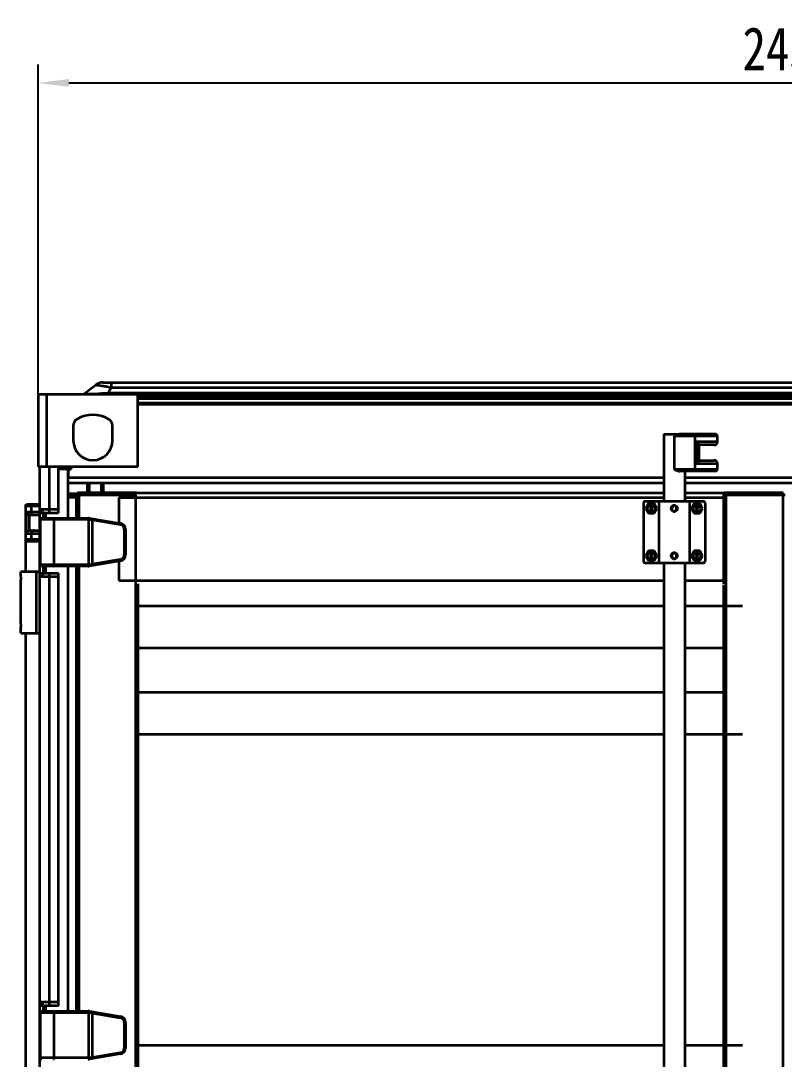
# Model space of a CAD drawing. Header units: millimetres. Extents: x 32496 to 166256, y 3504 to 23939.
# Drawn here: x 36291 to 37530, y 16807 to 18492 of the extents above; entities that cross this region are included whole.
import ezdxf

# ---------------------------------------------------------------- set-up
doc = ezdxf.new("R2010")
doc.units = ezdxf.units.MM
doc.header["$PDSIZE"] = -5
doc.layers.get('0').update_dxf_attribs({"lineweight": 35})
doc.layers.get('Defpoints').update_dxf_attribs({"lineweight": 18})
doc.styles.add('仿宋', font='simfang.ttf', dxfattribs={"width": 0.8})
doc.dimstyles.new('6倍', dxfattribs={"dimscale": 20, "dimtxt": 3.5, "dimasz": 2.5, "dimexe": 1.5, "dimexo": 0, "dimgap": 1, "dimtad": 1, "dimdec": 1, "dimdsep": 46, "dimtxsty": '仿宋', "dimblk": '_CAXARROW', "dimcen": 2.5, "dimdle": 5, "dimclrd": 4, "dimclre": 4, "dimclrt": 3, "dimadec": 0, "dimazin": 0, "dimtfac": 1, "dimtdec": 1, "dimtmove": 0, "dimatfit": 3, "dimfxl": 1, "dimtolj": 1, "dimarcsym": 0})

# ---------------------------------------------------------------- blocks, each defined once
blk = doc.blocks.new('_CAXARROW')
blk.add_hatch(color=0).paths.add_polyline_path([(0, 0), (-1, 0.125), (-1, -0.125)], flags=0)
blk = doc.blocks.new('*D5843')
at = {"color": 4, "linetype": 'Continuous', "lineweight": -2}
for p, q in [((36319.4, 17886.3), (36319.4, 18421.2)), ((38757.4, 17886.3), (38757.4, 18421.2)), ((36369.4, 18391.2), (38707.4, 18391.2))]:
    blk.add_line(p, q, dxfattribs=at)
at = {"layer": 'Defpoints', "color": 0}
for p in [(38757.4, 18391.2), (36319.4, 17886.3), (38757.4, 17886.3)]:
    blk.add_point(p, dxfattribs=at)
at = {"color": 4, "linetype": 'ByBlock', "lineweight": -2, "xscale": 50, "yscale": 50, "zscale": 50, "rotation": 180}
blk.add_blockref('_CAXARROW', (36319.4, 18391.2), dxfattribs=at)
at = {"color": 4, "linetype": 'ByBlock', "lineweight": -2, "xscale": 50, "yscale": 50, "zscale": 50}
blk.add_blockref('_CAXARROW', (38757.4, 18391.2), dxfattribs=at)
at = {"color": 3, "insert": (37538.4, 18446.2), "char_height": 70, "attachment_point": 5, "style": '仿宋'}
blk.add_mtext('\\A1;2438', dxfattribs=at)

msp = doc.modelspace()

# ---------------------------------------------------------------- linework, layer by layer
at = {"color": 7, "linetype": 'Continuous'}
for p, q in [((36393.018, 17886.349), (36413.018, 17901.349)), ((36425.018, 17905.349), (38651.685, 17905.349)), ((36319.352, 17886.349), (36319.352, 17768.349)), ((36319.352, 17886.349), (36481.352, 17886.349)), ((36481.352, 17768.349), (36481.352, 17886.349)), ((36481.352, 17884.349), (38596.923, 17884.349)), ((36481.352, 17882.349), (38595.741, 17882.349)), ((38595.352, 17879.349), (36481.352, 17879.349)), ((38595.352, 17869.617), (36481.352, 17869.617)), ((36376.602, 17835.191), (36376.602, 17811.099)), ((36440.102, 17811.099), (36440.102, 17835.191)), ((37334.352, 17821.349), (37334.352, 17712.489)), ((37334.352, 17821.349), (37360.995, 17821.349)), ((37351.352, 17818.349), (37351.352, 17764.349)), ((37352.936, 17819.011), (37352.648, 17818.891)), ((37418.352, 17821.349), (37360.995, 17821.349)), ((37385.376, 17764.349), (37385.376, 17818.349)), ((37421.352, 17808.849), (37421.352, 17818.349)), ((37391.352, 17804.004), (37391.352, 17778.693)), ((37416.352, 17803.849), (37391.352, 17803.849)), ((37391.352, 17778.849), (37416.352, 17778.849)), ((36481.352, 17768.349), (36319.352, 17768.349)), ((36322.352, 15108.349), (36322.352, 17768.349)), ((36352.352, 17693.849), (36352.352, 17768.349)), ((36352.352, 17765.349), (36368.352, 17765.349)), ((36368.352, 17765.349), (36365.352, 17768.349)), ((36375.352, 17768.349), (36368.352, 17761.349)), ((36368.352, 17765.349), (36368.352, 17768.349)), ((36368.352, 17685.349), (36368.352, 17765.349)), ((36368.352, 17761.349), (36368.352, 17751.349)), ((37352.647, 17763.806), (37352.936, 17763.686)), ((37418.352, 17761.349), (37360.995, 17761.349)), ((37368.352, 17761.349), (37368.352, 17712.489)), ((37421.352, 17764.349), (37421.352, 17773.849)), ((36368.352, 17742.349), (37334.352, 17742.349)), ((36399.352, 17725.349), (36399.352, 17742.349)), ((36402.352, 17742.349), (36402.352, 17725.349)), ((36422.352, 17726.349), (36422.352, 17742.349)), ((37368.352, 17742.349), (37709.352, 17742.349)), ((36368.352, 17725.349), (36383.352, 17725.349)), ((36383.352, 17722.349), (36383.352, 17726.349)), ((36479.352, 17726.349), (36383.352, 17726.349)), ((36479.352, 17726.349), (37334.352, 17726.349)), ((37368.352, 17726.349), (37431.352, 17726.349)), ((37431.352, 17726.349), (37431.352, 17578.349)), ((37431.352, 17726.349), (37432.352, 17726.349)), ((37432.352, 17722.349), (37432.352, 17726.349)), ((37528.352, 17726.349), (37432.352, 17726.349)), ((37528.352, 17722.349), (37528.352, 17726.349)), ((36299.352, 17704.545), (36299.352, 17707.545)), ((36299.352, 17707.545), (36302.352, 17707.545)), ((36322.352, 17707.545), (36302.352, 17707.545)), ((36368.352, 17722.349), (36381.352, 17722.349)), ((36381.352, 17722.349), (36368.352, 17722.349)), ((36368.352, 17719.349), (36381.352, 17719.349)), ((36381.352, 17722.349), (36381.352, 17685.349)), ((36479.352, 17722.349), (36381.352, 17722.349)), ((36450.352, 17723.349), (36450.352, 17722.349)), ((36450.352, 17718.849), (36450.352, 17677.182)), ((37301.352, 17709.489), (37301.352, 17615.489)), ((37304.352, 17712.489), (37398.352, 17712.489)), ((37309.819, 17708.724), (37305.287, 17700.874)), ((37318.884, 17708.724), (37309.819, 17708.724)), ((37323.416, 17700.874), (37318.884, 17708.724)), ((37326.352, 17712.489), (37326.352, 17612.489)), ((37376.352, 17712.489), (37376.352, 17612.489)), ((37383.819, 17708.724), (37379.287, 17700.874)), ((37392.884, 17708.724), (37383.819, 17708.724)), ((37397.416, 17700.874), (37392.884, 17708.724)), ((37401.352, 17709.489), (37401.352, 17615.489)), ((37531.352, 17722.349), (37431.352, 17722.349)), ((36299.352, 17650.545), (36299.352, 17704.545)), ((36322.352, 17690.045), (36306.039, 17690.045)), ((36308.544, 17695.045), (36308.544, 17704.545)), ((36322.352, 17699.849), (36352.352, 17699.849)), ((36322.352, 17693.849), (36352.352, 17693.849)), ((36328.352, 17685.349), (36328.352, 17693.849)), ((36331.352, 17693.849), (36331.352, 17685.349)), ((37305.287, 17700.874), (37309.819, 17693.024)), ((37309.819, 17693.024), (37318.884, 17693.024)), ((37312.562, 17704.153), (37312.644, 17704.635)), ((37312.644, 17703.67), (37312.562, 17704.153)), ((37312.562, 17702.062), (37312.562, 17701.579)), ((37316.422, 17702.062), (37312.562, 17702.062)), ((37312.562, 17701.579), (37315.765, 17701.579)), ((37312.562, 17700.454), (37312.562, 17699.971)), ((37316.422, 17700.454), (37312.562, 17700.454)), ((37315.6, 17699.971), (37312.562, 17698.845)), ((37312.562, 17699.971), (37315.6, 17699.971)), ((37312.562, 17698.845), (37312.562, 17698.202)), ((37312.562, 17698.202), (37315.6, 17697.076)), ((37312.562, 17697.076), (37312.562, 17696.594)), ((37315.6, 17697.076), (37312.562, 17697.076)), ((37312.562, 17696.594), (37316.422, 17696.594)), ((37312.644, 17704.635), (37312.89, 17705.037)), ((37312.89, 17703.268), (37312.644, 17703.67)), ((37312.89, 17705.037), (37313.136, 17705.279)), ((37313.136, 17703.027), (37312.89, 17703.268)), ((37312.972, 17704.153), (37313.054, 17704.555)), ((37313.054, 17703.751), (37312.972, 17704.153)), ((37312.972, 17698.524), (37316.422, 17699.73)), ((37316.422, 17697.317), (37312.972, 17698.524)), ((37313.054, 17704.555), (37313.219, 17704.796)), ((37313.219, 17703.509), (37313.054, 17703.751)), ((37313.136, 17705.279), (37313.465, 17705.439)), ((37313.465, 17702.866), (37313.136, 17703.027)), ((37313.219, 17704.796), (37313.711, 17705.118)), ((37313.711, 17703.188), (37313.219, 17703.509)), ((37313.465, 17705.439), (37313.711, 17705.52)), ((37313.711, 17702.786), (37313.465, 17702.866)), ((37313.711, 17705.52), (37314.122, 17705.6)), ((37313.711, 17705.118), (37314.204, 17705.198)), ((37314.204, 17703.107), (37313.711, 17703.188)), ((37314.122, 17702.705), (37313.711, 17702.786)), ((37314.122, 17705.6), (37314.861, 17705.6)), ((37314.861, 17702.705), (37314.122, 17702.705)), ((37314.204, 17705.198), (37314.779, 17705.198)), ((37314.779, 17703.107), (37314.204, 17703.107)), ((37314.779, 17705.198), (37315.272, 17705.118)), ((37315.272, 17703.188), (37314.779, 17703.107)), ((37314.861, 17705.6), (37315.272, 17705.52)), ((37315.272, 17702.786), (37314.861, 17702.705)), ((37315.765, 17701.579), (37315.19, 17701.097)), ((37315.19, 17701.097), (37315.847, 17701.097)), ((37315.272, 17705.52), (37315.518, 17705.439)), ((37315.272, 17705.118), (37315.765, 17704.796)), ((37315.765, 17703.509), (37315.272, 17703.188)), ((37315.518, 17702.866), (37315.272, 17702.786)), ((37315.518, 17705.439), (37315.847, 17705.279)), ((37315.847, 17703.027), (37315.518, 17702.866)), ((37315.765, 17704.796), (37315.929, 17704.555)), ((37315.929, 17703.751), (37315.765, 17703.509)), ((37315.847, 17705.279), (37316.093, 17705.037)), ((37316.093, 17703.268), (37315.847, 17703.027)), ((37315.847, 17701.097), (37316.422, 17701.579)), ((37315.929, 17704.555), (37316.011, 17704.153)), ((37316.011, 17704.153), (37315.929, 17703.751)), ((37316.093, 17705.037), (37316.339, 17704.635)), ((37316.339, 17703.67), (37316.093, 17703.268)), ((37316.339, 17704.635), (37316.422, 17704.153)), ((37316.422, 17704.153), (37316.339, 17703.67)), ((37316.422, 17701.579), (37316.422, 17702.062)), ((37316.422, 17699.73), (37316.422, 17700.454)), ((37316.422, 17696.594), (37316.422, 17697.317)), ((37318.884, 17693.024), (37323.416, 17700.874)), ((37379.287, 17700.874), (37383.819, 17693.024)), ((37383.819, 17693.024), (37392.884, 17693.024)), ((37386.562, 17704.153), (37386.644, 17704.635)), ((37386.644, 17703.67), (37386.562, 17704.153)), ((37386.562, 17702.062), (37386.562, 17701.579)), ((37390.422, 17702.062), (37386.562, 17702.062)), ((37386.562, 17701.579), (37389.765, 17701.579)), ((37386.562, 17700.454), (37386.562, 17699.971)), ((37390.422, 17700.454), (37386.562, 17700.454)), ((37389.6, 17699.971), (37386.562, 17698.845)), ((37386.562, 17699.971), (37389.6, 17699.971)), ((37386.562, 17698.845), (37386.562, 17698.202)), ((37386.562, 17698.202), (37389.6, 17697.076)), ((37386.562, 17697.076), (37386.562, 17696.594)), ((37389.6, 17697.076), (37386.562, 17697.076)), ((37386.562, 17696.594), (37390.422, 17696.594)), ((37386.644, 17704.635), (37386.89, 17705.037)), ((37386.89, 17703.268), (37386.644, 17703.67)), ((37386.89, 17705.037), (37387.136, 17705.279)), ((37387.136, 17703.027), (37386.89, 17703.268)), ((37386.972, 17704.153), (37387.054, 17704.555)), ((37387.054, 17703.751), (37386.972, 17704.153)), ((37386.972, 17698.524), (37390.422, 17699.73)), ((37390.422, 17697.317), (37386.972, 17698.524)), ((37387.054, 17704.555), (37387.219, 17704.796)), ((37387.219, 17703.509), (37387.054, 17703.751)), ((37387.136, 17705.279), (37387.465, 17705.439)), ((37387.465, 17702.866), (37387.136, 17703.027)), ((37387.219, 17704.796), (37387.711, 17705.118)), ((37387.711, 17703.188), (37387.219, 17703.509)), ((37387.465, 17705.439), (37387.711, 17705.52)), ((37387.711, 17702.786), (37387.465, 17702.866)), ((37387.711, 17705.52), (37388.122, 17705.6)), ((37387.711, 17705.118), (37388.204, 17705.198)), ((37388.204, 17703.107), (37387.711, 17703.188)), ((37388.122, 17702.705), (37387.711, 17702.786)), ((37388.122, 17705.6), (37388.861, 17705.6)), ((37388.861, 17702.705), (37388.122, 17702.705)), ((37388.204, 17705.198), (37388.779, 17705.198)), ((37388.779, 17703.107), (37388.204, 17703.107)), ((37388.779, 17705.198), (37389.272, 17705.118)), ((37389.272, 17703.188), (37388.779, 17703.107)), ((37388.861, 17705.6), (37389.272, 17705.52)), ((37389.272, 17702.786), (37388.861, 17702.705)), ((37389.765, 17701.579), (37389.19, 17701.097)), ((37389.19, 17701.097), (37389.847, 17701.097)), ((37389.272, 17705.52), (37389.518, 17705.439)), ((37389.272, 17705.118), (37389.765, 17704.796)), ((37389.765, 17703.509), (37389.272, 17703.188)), ((37389.518, 17702.866), (37389.272, 17702.786)), ((37389.518, 17705.439), (37389.847, 17705.279)), ((37389.847, 17703.027), (37389.518, 17702.866)), ((37389.765, 17704.796), (37389.929, 17704.555)), ((37389.929, 17703.751), (37389.765, 17703.509)), ((37389.847, 17705.279), (37390.093, 17705.037)), ((37390.093, 17703.268), (37389.847, 17703.027)), ((37389.847, 17701.097), (37390.422, 17701.579)), ((37389.929, 17704.555), (37390.011, 17704.153)), ((37390.011, 17704.153), (37389.929, 17703.751)), ((37390.093, 17705.037), (37390.339, 17704.635)), ((37390.339, 17703.67), (37390.093, 17703.268)), ((37390.339, 17704.635), (37390.422, 17704.153)), ((37390.422, 17704.153), (37390.339, 17703.67)), ((37390.422, 17701.579), (37390.422, 17702.062)), ((37390.422, 17699.73), (37390.422, 17700.454)), ((37390.422, 17696.594), (37390.422, 17697.317)), ((37392.884, 17693.024), (37397.416, 17700.874)), ((36323.352, 17609.349), (36323.352, 17683.349)), ((36325.352, 17685.349), (36400.539, 17685.349)), ((36402.168, 17685.213), (36452.996, 17676.741)), ((36306.039, 17665.045), (36322.352, 17665.045)), ((36308.544, 17650.545), (36308.544, 17660.045)), ((36461.352, 17666.877), (36461.352, 17625.82)), ((36299.352, 17598.685), (36299.352, 17650.545)), ((36322.352, 17647.545), (36302.352, 17647.545)), ((37309.819, 17631.954), (37305.287, 17624.104)), ((37305.287, 17624.104), (37309.819, 17616.254)), ((37318.884, 17631.954), (37309.819, 17631.954)), ((37312.562, 17627.383), (37312.644, 17627.865)), ((37312.644, 17626.9), (37312.562, 17627.383)), ((37312.562, 17625.292), (37312.562, 17624.809)), ((37316.422, 17625.292), (37312.562, 17625.292)), ((37312.562, 17624.809), (37315.765, 17624.809)), ((37312.562, 17623.684), (37312.562, 17623.201)), ((37316.422, 17623.684), (37312.562, 17623.684)), ((37315.6, 17623.201), (37312.562, 17622.075)), ((37312.562, 17623.201), (37315.6, 17623.201)), ((37312.644, 17627.865), (37312.89, 17628.267)), ((37312.89, 17626.498), (37312.644, 17626.9)), ((37312.89, 17628.267), (37313.136, 17628.509)), ((37313.136, 17626.257), (37312.89, 17626.498)), ((37312.972, 17627.383), (37313.054, 17627.785)), ((37313.054, 17626.981), (37312.972, 17627.383)), ((37312.972, 17621.754), (37316.422, 17622.96)), ((37313.054, 17627.785), (37313.219, 17628.026)), ((37313.219, 17626.739), (37313.054, 17626.981)), ((37313.136, 17628.509), (37313.465, 17628.669)), ((37313.465, 17626.096), (37313.136, 17626.257)), ((37313.219, 17628.026), (37313.711, 17628.348)), ((37313.711, 17626.418), (37313.219, 17626.739)), ((37313.465, 17628.669), (37313.711, 17628.75)), ((37313.711, 17626.016), (37313.465, 17626.096)), ((37313.711, 17628.75), (37314.122, 17628.83)), ((37313.711, 17628.348), (37314.204, 17628.428)), ((37314.204, 17626.337), (37313.711, 17626.418)), ((37314.122, 17625.935), (37313.711, 17626.016)), ((37314.122, 17628.83), (37314.861, 17628.83)), ((37314.861, 17625.935), (37314.122, 17625.935)), ((37314.204, 17628.428), (37314.779, 17628.428)), ((37314.779, 17626.337), (37314.204, 17626.337)), ((37314.779, 17628.428), (37315.272, 17628.348)), ((37315.272, 17626.418), (37314.779, 17626.337)), ((37314.861, 17628.83), (37315.272, 17628.75)), ((37315.272, 17626.016), (37314.861, 17625.935)), ((37315.765, 17624.809), (37315.19, 17624.327)), ((37315.19, 17624.327), (37315.847, 17624.327)), ((37315.272, 17628.75), (37315.518, 17628.669)), ((37315.272, 17628.348), (37315.765, 17628.026)), ((37315.765, 17626.739), (37315.272, 17626.418)), ((37315.518, 17626.096), (37315.272, 17626.016)), ((37315.518, 17628.669), (37315.847, 17628.509)), ((37315.847, 17626.257), (37315.518, 17626.096)), ((37315.765, 17628.026), (37315.929, 17627.785)), ((37315.929, 17626.981), (37315.765, 17626.739)), ((37315.847, 17628.509), (37316.093, 17628.267)), ((37316.093, 17626.498), (37315.847, 17626.257)), ((37315.847, 17624.327), (37316.422, 17624.809)), ((37315.929, 17627.785), (37316.011, 17627.383)), ((37316.011, 17627.383), (37315.929, 17626.981)), ((37316.093, 17628.267), (37316.339, 17627.865)), ((37316.339, 17626.9), (37316.093, 17626.498)), ((37316.339, 17627.865), (37316.422, 17627.383)), ((37316.422, 17627.383), (37316.339, 17626.9)), ((37316.422, 17624.809), (37316.422, 17625.292)), ((37316.422, 17622.96), (37316.422, 17623.684)), ((37323.416, 17624.104), (37318.884, 17631.954)), ((37318.884, 17616.254), (37323.416, 17624.104)), ((37383.819, 17631.954), (37379.287, 17624.104)), ((37379.287, 17624.104), (37383.819, 17616.254)), ((37392.884, 17631.954), (37383.819, 17631.954)), ((37386.562, 17627.383), (37386.644, 17627.865)), ((37386.644, 17626.9), (37386.562, 17627.383)), ((37386.562, 17625.292), (37386.562, 17624.809)), ((37390.422, 17625.292), (37386.562, 17625.292)), ((37386.562, 17624.809), (37389.765, 17624.809)), ((37386.562, 17623.684), (37386.562, 17623.201)), ((37390.422, 17623.684), (37386.562, 17623.684)), ((37389.6, 17623.201), (37386.562, 17622.075)), ((37386.562, 17623.201), (37389.6, 17623.201)), ((37386.644, 17627.865), (37386.89, 17628.267)), ((37386.89, 17626.498), (37386.644, 17626.9)), ((37386.89, 17628.267), (37387.136, 17628.509)), ((37387.136, 17626.257), (37386.89, 17626.498)), ((37386.972, 17627.383), (37387.054, 17627.785)), ((37387.054, 17626.981), (37386.972, 17627.383)), ((37386.972, 17621.754), (37390.422, 17622.96)), ((37387.054, 17627.785), (37387.219, 17628.026)), ((37387.219, 17626.739), (37387.054, 17626.981)), ((37387.136, 17628.509), (37387.465, 17628.669)), ((37387.465, 17626.096), (37387.136, 17626.257)), ((37387.219, 17628.026), (37387.711, 17628.348)), ((37387.711, 17626.418), (37387.219, 17626.739)), ((37387.465, 17628.669), (37387.711, 17628.75)), ((37387.711, 17626.016), (37387.465, 17626.096)), ((37387.711, 17628.75), (37388.122, 17628.83)), ((37387.711, 17628.348), (37388.204, 17628.428)), ((37388.204, 17626.337), (37387.711, 17626.418)), ((37388.122, 17625.935), (37387.711, 17626.016)), ((37388.122, 17628.83), (37388.861, 17628.83)), ((37388.861, 17625.935), (37388.122, 17625.935)), ((37388.204, 17628.428), (37388.779, 17628.428)), ((37388.779, 17626.337), (37388.204, 17626.337)), ((37388.779, 17628.428), (37389.272, 17628.348)), ((37389.272, 17626.418), (37388.779, 17626.337)), ((37388.861, 17628.83), (37389.272, 17628.75)), ((37389.272, 17626.016), (37388.861, 17625.935)), ((37389.765, 17624.809), (37389.19, 17624.327)), ((37389.19, 17624.327), (37389.847, 17624.327)), ((37389.272, 17628.75), (37389.518, 17628.669)), ((37389.272, 17628.348), (37389.765, 17628.026)), ((37389.765, 17626.739), (37389.272, 17626.418)), ((37389.518, 17626.096), (37389.272, 17626.016)), ((37389.518, 17628.669), (37389.847, 17628.509)), ((37389.847, 17626.257), (37389.518, 17626.096)), ((37389.765, 17628.026), (37389.929, 17627.785)), ((37389.929, 17626.981), (37389.765, 17626.739)), ((37389.847, 17628.509), (37390.093, 17628.267)), ((37390.093, 17626.498), (37389.847, 17626.257)), ((37389.847, 17624.327), (37390.422, 17624.809)), ((37389.929, 17627.785), (37390.011, 17627.383)), ((37390.011, 17627.383), (37389.929, 17626.981)), ((37390.093, 17628.267), (37390.339, 17627.865)), ((37390.339, 17626.9), (37390.093, 17626.498)), ((37390.339, 17627.865), (37390.422, 17627.383)), ((37390.422, 17627.383), (37390.339, 17626.9)), ((37390.422, 17624.809), (37390.422, 17625.292)), ((37390.422, 17622.96), (37390.422, 17623.684)), ((37397.416, 17624.104), (37392.884, 17631.954)), ((37392.884, 17616.254), (37397.416, 17624.104)), ((36400.524, 17607.349), (36325.352, 17607.349)), ((36328.352, 17595.849), (36328.352, 17607.349)), ((36331.352, 17607.349), (36331.352, 17595.849)), ((36368.352, 16885.349), (36368.352, 17607.349)), ((36381.352, 17607.349), (36381.352, 16885.349)), ((36400.575, 17607.349), (36400.56, 17607.349)), ((36452.996, 17615.956), (36402.168, 17607.485)), ((36450.352, 17615.515), (36450.352, 17583.849)), ((37304.352, 17612.489), (37398.352, 17612.489)), ((37309.819, 17616.254), (37318.884, 17616.254)), ((37312.562, 17622.075), (37312.562, 17621.432)), ((37312.562, 17621.432), (37315.6, 17620.306)), ((37312.562, 17620.306), (37312.562, 17619.824)), ((37315.6, 17620.306), (37312.562, 17620.306)), ((37312.562, 17619.824), (37316.422, 17619.824)), ((37316.422, 17620.547), (37312.972, 17621.754)), ((37316.422, 17619.824), (37316.422, 17620.547)), ((37334.352, 17612.489), (37334.352, 16020.349)), ((37368.352, 17612.489), (37368.352, 16020.349)), ((37383.819, 17616.254), (37392.884, 17616.254)), ((37386.562, 17622.075), (37386.562, 17621.432)), ((37386.562, 17621.432), (37389.6, 17620.306)), ((37386.562, 17620.306), (37386.562, 17619.824)), ((37389.6, 17620.306), (37386.562, 17620.306)), ((37386.562, 17619.824), (37390.422, 17619.824)), ((37390.422, 17620.547), (37386.972, 17621.754)), ((37390.422, 17619.824), (37390.422, 17620.547)), ((36291.352, 17592.07), (36291.352, 17598.685)), ((36291.352, 17598.685), (36322.352, 17598.685)), ((36291.352, 17592.07), (36291.371, 17591.973)), ((36291.371, 17591.973), (36291.352, 17592.07)), ((36291.352, 17592.07), (36291.371, 17591.973)), ((36322.352, 17595.849), (36352.352, 17595.849)), ((36352.352, 17589.849), (36322.352, 17589.849)), ((36352.352, 16893.849), (36352.352, 17595.849)), ((36291.352, 17582.07), (36291.371, 17582.166)), ((36291.371, 17582.166), (36291.352, 17582.07)), ((36291.371, 17582.166), (36291.352, 17582.07)), ((36291.352, 17515.3), (36291.352, 17582.07)), ((36481.352, 17578.349), (36481.352, 17540.849)), ((37431.352, 17577.246), (37431.352, 15317.451)), ((36481.352, 17542.849), (37334.352, 17542.849)), ((36481.352, 17540.849), (36481.352, 17336.849)), ((37368.352, 17542.849), (37462.352, 17542.849)), ((36291.352, 17515.3), (36291.371, 17515.203)), ((36291.371, 17515.203), (36291.352, 17515.3)), ((36291.352, 17515.3), (36291.371, 17515.203)), ((36291.352, 17505.3), (36291.371, 17505.396)), ((36291.371, 17505.396), (36291.352, 17505.3)), ((36291.371, 17505.396), (36291.352, 17505.3)), ((36291.352, 17498.685), (36291.352, 17505.3)), ((36291.352, 17498.685), (36322.352, 17498.685)), ((36299.352, 16407.545), (36299.352, 17498.685)), ((36481.352, 17474.849), (37334.352, 17474.849)), ((37368.352, 17474.849), (37431.352, 17474.849)), ((36481.352, 17402.849), (37334.352, 17402.849)), ((37368.352, 17402.849), (37431.352, 17402.849)), ((36481.352, 17336.849), (36481.352, 16828.349)), ((36481.352, 17334.849), (37334.352, 17334.849)), ((37368.352, 17334.849), (37462.352, 17334.849)), ((36352.352, 16899.849), (36322.352, 16899.849)), ((36352.352, 16893.849), (36322.352, 16893.849)), ((36323.352, 16809.349), (36323.352, 16883.349)), ((36325.352, 16885.349), (36400.539, 16885.349)), ((36328.352, 16885.349), (36328.352, 16893.849)), ((36331.352, 16893.849), (36331.352, 16885.349)), ((36402.168, 16885.213), (36452.996, 16876.741)), ((36461.352, 16866.877), (36461.352, 16825.82)), ((36452.996, 16815.956), (36402.168, 16807.485)), ((36481.352, 16830.349), (37334.352, 16830.349)), ((36481.352, 16828.349), (36481.352, 16624.349)), ((37368.352, 16830.349), (37462.352, 16830.349)), ((36400.575, 16807.349), (36400.56, 16807.349))]:
    msp.add_line(p, q, dxfattribs=at)
at = {"color": 9, "linetype": 'Continuous'}
for p, q in [((36432.944, 17888.536), (36438.167, 17896.973)), ((36438.167, 17905.349), (36438.167, 17896.973)), ((36438.167, 17896.973), (38638.536, 17896.973)), ((36333.852, 17768.349), (36333.852, 17886.349)), ((36393.018, 17886.349), (36396.495, 17886.468)), ((36432.944, 17886.349), (36432.944, 17888.536)), ((36432.944, 17888.536), (38643.759, 17888.536)), ((38595.352, 17878.545), (36481.352, 17878.545)), ((36481.352, 17872.349), (38595.352, 17872.349)), ((36481.352, 17870.983), (38595.352, 17870.983)), ((38595.352, 17870.117), (36481.352, 17870.117)), ((37421.352, 17818.349), (37351.352, 17818.349)), ((37387.589, 17808.849), (37387.589, 17773.849)), ((37421.352, 17808.849), (37387.589, 17808.849)), ((36337.352, 17768.349), (36337.352, 17693.849)), ((37421.352, 17764.349), (37351.352, 17764.349)), ((37387.589, 17773.849), (37421.352, 17773.849)), ((36368.352, 17751.349), (37334.352, 17751.349)), ((36425.352, 17726.349), (36425.352, 17742.349)), ((37368.352, 17751.349), (37709.352, 17751.349)), ((36388.352, 17722.349), (36388.352, 17726.349)), ((36474.352, 17722.349), (36474.352, 17726.349)), ((37437.352, 17722.349), (37437.352, 17726.349)), ((37523.352, 17722.349), (37523.352, 17726.349)), ((36385.352, 17722.349), (36385.352, 17685.349)), ((36450.352, 17718.849), (37334.352, 17718.849)), ((36477.352, 17722.349), (36477.352, 15173.349)), ((37368.352, 17718.849), (37431.352, 17718.849)), ((37435.352, 17722.349), (37435.352, 15173.349)), ((37527.352, 17722.349), (37527.352, 16340.349)), ((36322.352, 17704.545), (36299.352, 17704.545)), ((36299.917, 17695.045), (36299.917, 17660.045)), ((36322.352, 17695.045), (36299.917, 17695.045)), ((36304.762, 17690.2), (36304.762, 17664.889)), ((36326.745, 17693.849), (36326.745, 17699.849)), ((37346.352, 17700.874), (37347.552, 17700.874)), ((37356.352, 17700.874), (37355.152, 17700.874)), ((36323.352, 17683.349), (36401.693, 17683.349)), ((36345.533, 17609.349), (36345.533, 17683.349)), ((36401.734, 17609.349), (36401.734, 17683.349)), ((36402.796, 17683.24), (36407.578, 17682.283)), ((36407.907, 17684.256), (36407.578, 17682.283)), ((36407.578, 17610.414), (36407.578, 17682.283)), ((36407.578, 17682.283), (36452.667, 17674.769)), ((36452.996, 17676.741), (36452.667, 17674.769)), ((36299.917, 17660.045), (36322.352, 17660.045)), ((36459.352, 17666.877), (36459.352, 17625.82)), ((36461.352, 17666.877), (36459.352, 17666.877)), ((36322.352, 17650.545), (36299.352, 17650.545)), ((36461.352, 17625.82), (36459.352, 17625.82)), ((37346.352, 17624.104), (37347.552, 17624.104)), ((37356.352, 17624.104), (37355.152, 17624.104)), ((36401.693, 17609.349), (36323.352, 17609.349)), ((36385.352, 17607.349), (36385.352, 16885.349)), ((36407.578, 17610.414), (36402.796, 17609.457)), ((36452.667, 17617.929), (36407.578, 17610.414)), ((36407.907, 17608.441), (36407.578, 17610.414)), ((36452.996, 17615.956), (36452.667, 17617.929)), ((36316.352, 17598.685), (36316.352, 17498.685)), ((36326.745, 17595.849), (36326.745, 17589.849)), ((36337.352, 17595.849), (36337.352, 16893.849)), ((36450.352, 17583.849), (37334.352, 17583.849)), ((37368.352, 17583.849), (37431.352, 17583.849)), ((36326.745, 16893.849), (36326.745, 16899.849)), ((36323.352, 16883.349), (36401.693, 16883.349)), ((36345.533, 16809.349), (36345.533, 16883.349)), ((36401.734, 16809.349), (36401.734, 16883.349)), ((36402.796, 16883.24), (36407.578, 16882.283)), ((36407.907, 16884.256), (36407.578, 16882.283)), ((36407.578, 16810.414), (36407.578, 16882.283)), ((36407.578, 16882.283), (36452.667, 16874.769)), ((36452.996, 16876.741), (36452.667, 16874.769)), ((36459.352, 16866.877), (36459.352, 16825.82)), ((36461.352, 16866.877), (36459.352, 16866.877)), ((36452.667, 16817.929), (36407.578, 16810.414)), ((36452.996, 16815.956), (36452.667, 16817.929)), ((36461.352, 16825.82), (36459.352, 16825.82)), ((36401.693, 16809.349), (36323.352, 16809.349)), ((36407.578, 16810.414), (36402.796, 16809.457)), ((36407.907, 16808.441), (36407.578, 16810.414))]:
    msp.add_line(p, q, dxfattribs=at)
msp.add_lwpolyline([(36393.018, 17886.349), (36393.098, 17886.351), (36393.338, 17886.359), (36393.739, 17886.373), (36394.298, 17886.392), (36395.012, 17886.416), (36395.878, 17886.446), (36396.512, 17886.469)], dxfattribs=at)
at = {"color": 7, "linetype": 'Continuous'}
for centre, radius in [((37314.352, 17700.874), 6.055), ((37388.352, 17700.874), 6.055), ((37351.352, 17700.874), 5), ((37314.352, 17624.104), 6.055), ((37351.352, 17624.104), 5), ((37388.352, 17624.104), 6.055)]:
    msp.add_circle(centre, radius, dxfattribs=at)
for centre, radius, start, end in [((36425.018, 17885.349), 20, 90.000001, 126.869899), ((36389.102, 17835.191), 12.5, 120, 180), ((36408.352, 17801.849), 51, 60, 120), ((36427.602, 17835.191), 12.5, 0, 60), ((36408.352, 17811.099), 31.75, 180, 0), ((37500.073, 17464.93), 383.436, 112.611717, 112.821724), ((37384.788, 17742.795), 82.602, 111.66374, 111.907827), ((37372.07, 17775.557), 47.457, 110.207585, 110.396207), ((37366.41, 17791.602), 30.442, 108.011666, 108.317547), ((37363.134, 17802.492), 19.069, 104.359, 105.090053), ((37361.458, 17810.098), 11.277, 98.622006, 99.52621), ((37416.352, 17808.849), 5, 270, 0), ((37418.352, 17818.349), 3, 0, 90), ((37416.352, 17773.849), 5, 0, 90), ((37500.251, 18118.192), 383.896, 247.178342, 247.387917), ((37384.59, 17839.408), 82.07, 248.090672, 248.336517), ((37371.961, 17806.848), 47.145, 249.601673, 249.793339), ((37366.35, 17790.913), 30.251, 251.679371, 251.987326), ((37363.083, 17780.013), 18.87, 254.904844, 255.645581), ((37361.438, 17772.472), 11.149, 260.46646, 261.383048), ((37418.352, 17764.349), 3, 270, 0), ((36302.352, 17704.545), 3, 90, 180), ((37304.352, 17709.489), 3, 90, 180), ((37398.352, 17709.489), 3, 0, 90), ((36325.352, 17683.349), 2, 90, 180), ((36400.524, 17675.349), 10, 80.537678, 89.91141), ((36451.352, 17666.877), 10, 0, 80.537678), ((36302.352, 17650.545), 3, 180, 270), ((36451.352, 17625.82), 10, 279.462322, 0), ((36325.352, 17609.349), 2, 180, 270), ((36400.524, 17617.349), 10, 270, 270.204373), ((36400.524, 17617.349), 10, 270.208988, 279.462322), ((37304.352, 17615.489), 3, 180, 270), ((37398.352, 17615.489), 3, 270, 0), ((36325.352, 16883.349), 2, 90, 180), ((36400.524, 16875.349), 10, 80.537678, 89.91141), ((36451.352, 16866.877), 10, 0, 80.537678), ((36451.352, 16825.82), 10, 279.462322, 0), ((36325.352, 16809.349), 2, 180, 270), ((36400.524, 16817.349), 10, 270, 270.204373), ((36400.524, 16817.349), 10, 270.208988, 279.462322)]:
    msp.add_arc(centre, radius, start, end, dxfattribs=at)
at = {"color": 9, "linetype": 'Continuous'}
for centre, radius, start, end in [((36400.524, 17684.672), 0.677, 85.933028, 89.994085), ((36401.693, 17675.349), 8, 89.707037, 90.000002), ((36451.352, 17666.877), 8, 0, 80.537678), ((36451.352, 17625.82), 8, 279.462322, 0), ((36400.524, 17608.024), 0.675, 270.002605, 272.836818), ((36400.524, 17608.029), 0.681, 272.835224, 274.062875), ((36401.693, 17617.349), 8, 269.999998, 270.292963), ((36400.524, 16884.672), 0.677, 85.933028, 89.994085), ((36401.693, 16875.349), 8, 89.707037, 90.000002), ((36451.352, 16866.877), 8, 0, 80.537678), ((36451.352, 16825.82), 8, 279.462322, 0), ((36400.524, 16808.024), 0.675, 270.002605, 272.836818), ((36400.524, 16808.029), 0.681, 272.835224, 274.062875), ((36401.693, 16817.349), 8, 269.999998, 270.292963)]:
    msp.add_arc(centre, radius, start, end, dxfattribs=at)
at = {"color": 7, "linetype": 'Continuous'}
for centre, major_axis, start_param, end_param in [((36306.039, 17695.045), (5.161, 0), -1.82094937, -1.57079633), ((36306.039, 17660.045), (-5.161, 0), -1.57079633, -1.32064328)]:
    msp.add_ellipse(centre, major_axis=major_axis, ratio=0.96887455, start_param=start_param, end_param=end_param, dxfattribs=at)
at = {"color": 9, "linetype": 'Continuous'}
for points, knots in [([(36413.018, 17901.349), (36413.019, 17901.349), (36413.024, 17901.347), (36413.033, 17901.348), (36413.048, 17901.345), (36413.07, 17901.343), (36413.097, 17901.34), (36413.146, 17901.335), (36413.223, 17901.326), (36413.334, 17901.314), (36413.469, 17901.299), (36413.628, 17901.281), (36413.888, 17901.251), (36414.273, 17901.208), (36414.805, 17901.146), (36415.429, 17901.072), (36415.877, 17901.018), (36416.115, 17900.988)], [0, 0, 0, 0, 0.00099384, 0.00397374, 0.00893885, 0.01588834, 0.02482136, 0.03573671, 0.06350341, 0.09916471, 0.14269393, 0.19405422, 0.25320586, 0.39468779, 0.56669152, 0.76867361, 1, 1, 1, 1]), ([(36416.115, 17900.988), (36419.138, 17900.617), (36424.228, 17899.889), (36431.579, 17898.52), (36435.9, 17897.537), (36438.167, 17896.973)], [0, 0, 0, 0, 0.40738753, 0.68754726, 1, 1, 1, 1]), ([(36396.495, 17886.468), (36401.475, 17886.647), (36413.634, 17887.155), (36425.783, 17887.925), (36432.944, 17888.536)], [0, 0, 0, 0, 0.40941766, 1, 1, 1, 1]), ([(36344.364, 17685.349), (36344.441, 17685.349), (36344.602, 17685.32), (36344.826, 17685.2), (36345.029, 17685.01), (36345.273, 17684.659), (36345.479, 17684.096), (36345.533, 17683.606), (36345.533, 17683.349)], [0, 0, 0, 0, 0.09152591, 0.18946354, 0.29792335, 0.41888265, 0.69474862, 1, 1, 1, 1]), ([(36400.572, 17685.347), (36400.599, 17685.345), (36400.707, 17685.331), (36400.813, 17685.291), (36400.885, 17685.251)], [0, 0, 0, 0, 0.24330973, 1, 1, 1, 1]), ([(36400.575, 17685.349), (36400.652, 17685.348), (36400.812, 17685.319), (36401.035, 17685.199), (36401.236, 17685.008), (36401.479, 17684.657), (36401.682, 17684.094), (36401.735, 17683.605), (36401.734, 17683.349)], [0, 0, 0, 0, 0.09156461, 0.18952136, 0.29797397, 0.41890454, 0.6947059, 1, 1, 1, 1]), ([(36400.885, 17685.251), (36401.157, 17685.1), (36401.463, 17684.639), (36401.656, 17683.959), (36401.693, 17683.556), (36401.693, 17683.349)], [0, 0, 0, 0, 0.43676486, 0.70926067, 1, 1, 1, 1]), ([(36401.734, 17683.349), (36401.82, 17683.348), (36402.176, 17683.338), (36402.531, 17683.293), (36402.796, 17683.24)], [0, 0, 0, 0, 0.2422223, 1, 1, 1, 1]), ([(36402.168, 17685.213), (36402.227, 17685.203), (36402.347, 17685.156), (36402.5, 17685.018), (36402.626, 17684.822), (36402.765, 17684.471), (36402.846, 17683.931), (36402.826, 17683.478), (36402.796, 17683.24)], [0, 0, 0, 0, 0.0803047, 0.16939484, 0.27263689, 0.39217717, 0.67575349, 1, 1, 1, 1]), ([(36344.364, 17607.349), (36344.441, 17607.349), (36344.602, 17607.377), (36344.826, 17607.497), (36345.029, 17607.687), (36345.273, 17608.038), (36345.479, 17608.601), (36345.533, 17609.092), (36345.533, 17609.349)], [0, 0, 0, 0, 0.09152591, 0.18946353, 0.29792335, 0.41888265, 0.69474862, 1, 1, 1, 1]), ([(36400.572, 17607.35), (36400.599, 17607.352), (36400.707, 17607.366), (36400.813, 17607.406), (36400.885, 17607.447)], [0, 0, 0, 0, 0.24330973, 1, 1, 1, 1]), ([(36400.575, 17607.349), (36400.652, 17607.349), (36400.812, 17607.378), (36401.035, 17607.499), (36401.236, 17607.689), (36401.479, 17608.04), (36401.682, 17608.603), (36401.735, 17609.092), (36401.734, 17609.349)], [0, 0, 0, 0, 0.09156455, 0.18952128, 0.29797392, 0.41890452, 0.69470593, 1, 1, 1, 1]), ([(36400.885, 17607.447), (36401.157, 17607.597), (36401.463, 17608.058), (36401.656, 17608.738), (36401.693, 17609.142), (36401.693, 17609.349)], [0, 0, 0, 0, 0.43676486, 0.70926067, 1, 1, 1, 1]), ([(36402.796, 17609.457), (36402.706, 17609.439), (36402.355, 17609.378), (36401.998, 17609.35), (36401.734, 17609.349)], [0, 0, 0, 0, 0.25789967, 1, 1, 1, 1]), ([(36402.168, 17607.485), (36402.227, 17607.495), (36402.347, 17607.542), (36402.5, 17607.679), (36402.626, 17607.875), (36402.765, 17608.226), (36402.846, 17608.766), (36402.826, 17609.219), (36402.796, 17609.457)], [0, 0, 0, 0, 0.08030482, 0.16939519, 0.27263744, 0.3921778, 0.67575394, 1, 1, 1, 1]), ([(36344.364, 16885.349), (36344.441, 16885.349), (36344.602, 16885.32), (36344.826, 16885.2), (36345.029, 16885.01), (36345.273, 16884.659), (36345.479, 16884.096), (36345.533, 16883.606), (36345.533, 16883.349)], [0, 0, 0, 0, 0.09152591, 0.18946354, 0.29792335, 0.41888265, 0.69474862, 1, 1, 1, 1]), ([(36400.572, 16885.347), (36400.599, 16885.345), (36400.707, 16885.331), (36400.813, 16885.291), (36400.885, 16885.251)], [0, 0, 0, 0, 0.24330973, 1, 1, 1, 1]), ([(36400.575, 16885.349), (36400.652, 16885.348), (36400.812, 16885.319), (36401.035, 16885.199), (36401.236, 16885.008), (36401.479, 16884.657), (36401.682, 16884.094), (36401.735, 16883.605), (36401.734, 16883.349)], [0, 0, 0, 0, 0.09156461, 0.18952136, 0.29797397, 0.41890454, 0.6947059, 1, 1, 1, 1]), ([(36400.885, 16885.251), (36401.157, 16885.1), (36401.463, 16884.639), (36401.656, 16883.959), (36401.693, 16883.556), (36401.693, 16883.349)], [0, 0, 0, 0, 0.43676486, 0.70926067, 1, 1, 1, 1]), ([(36401.734, 16883.349), (36401.82, 16883.348), (36402.176, 16883.338), (36402.531, 16883.293), (36402.796, 16883.24)], [0, 0, 0, 0, 0.2422223, 1, 1, 1, 1]), ([(36402.168, 16885.213), (36402.227, 16885.203), (36402.347, 16885.156), (36402.5, 16885.018), (36402.626, 16884.822), (36402.765, 16884.471), (36402.846, 16883.931), (36402.826, 16883.478), (36402.796, 16883.24)], [0, 0, 0, 0, 0.0803047, 0.16939484, 0.27263689, 0.39217717, 0.67575349, 1, 1, 1, 1]), ([(36344.364, 16807.349), (36344.441, 16807.349), (36344.602, 16807.377), (36344.826, 16807.497), (36345.029, 16807.687), (36345.273, 16808.038), (36345.479, 16808.601), (36345.533, 16809.092), (36345.533, 16809.349)], [0, 0, 0, 0, 0.09152591, 0.18946353, 0.29792335, 0.41888265, 0.69474862, 1, 1, 1, 1]), ([(36400.572, 16807.35), (36400.599, 16807.352), (36400.707, 16807.366), (36400.813, 16807.406), (36400.885, 16807.447)], [0, 0, 0, 0, 0.24330973, 1, 1, 1, 1]), ([(36400.575, 16807.349), (36400.652, 16807.349), (36400.812, 16807.378), (36401.035, 16807.499), (36401.236, 16807.689), (36401.479, 16808.04), (36401.682, 16808.603), (36401.735, 16809.092), (36401.734, 16809.349)], [0, 0, 0, 0, 0.09156455, 0.18952128, 0.29797392, 0.41890452, 0.69470593, 1, 1, 1, 1]), ([(36400.885, 16807.447), (36401.157, 16807.597), (36401.463, 16808.058), (36401.656, 16808.738), (36401.693, 16809.142), (36401.693, 16809.349)], [0, 0, 0, 0, 0.43676486, 0.70926067, 1, 1, 1, 1]), ([(36402.796, 16809.457), (36402.706, 16809.439), (36402.355, 16809.378), (36401.998, 16809.35), (36401.734, 16809.349)], [0, 0, 0, 0, 0.25789967, 1, 1, 1, 1]), ([(36402.168, 16807.485), (36402.227, 16807.495), (36402.347, 16807.542), (36402.5, 16807.679), (36402.626, 16807.875), (36402.765, 16808.226), (36402.846, 16808.766), (36402.826, 16809.219), (36402.796, 16809.457)], [0, 0, 0, 0, 0.08030482, 0.16939519, 0.27263744, 0.3921778, 0.67575394, 1, 1, 1, 1])]:
    msp.add_open_spline(points, degree=3, knots=knots, dxfattribs=at)
at = {"color": 7, "linetype": 'Continuous'}
for points, knots in [([(37353.968, 17819.432), (37353.882, 17819.398), (37353.538, 17819.259), (37353.194, 17819.118), (37352.936, 17819.011)], [0, 0, 0, 0, 0.24935078, 1, 1, 1, 1]), ([(37355.53, 17820.039), (37355.427, 17820.001), (37355.014, 17819.846), (37354.603, 17819.685), (37354.295, 17819.563)], [0, 0, 0, 0, 0.24861911, 1, 1, 1, 1]), ([(37356.843, 17820.502), (37356.746, 17820.47), (37356.355, 17820.339), (37355.967, 17820.2), (37355.677, 17820.093)], [0, 0, 0, 0, 0.24805607, 1, 1, 1, 1]), ([(37358.17, 17820.903), (37358.072, 17820.877), (37357.679, 17820.768), (37357.289, 17820.648), (37356.997, 17820.553)], [0, 0, 0, 0, 0.24722023, 1, 1, 1, 1]), ([(37359.592, 17821.22), (37359.494, 17821.203), (37359.096, 17821.131), (37358.701, 17821.041), (37358.405, 17820.965)], [0, 0, 0, 0, 0.24613078, 1, 1, 1, 1]), ([(37360.995, 17821.349), (37360.895, 17821.349), (37360.484, 17821.339), (37360.075, 17821.295), (37359.768, 17821.248)], [0, 0, 0, 0, 0.24454316, 1, 1, 1, 1]), ([(37385.376, 17818.349), (37385.376, 17818.733), (37385.363, 17819.291), (37385.316, 17819.999), (37385.271, 17820.448), (37385.223, 17820.774), (37385.179, 17820.989), (37385.146, 17821.114), (37385.112, 17821.214), (37385.075, 17821.294), (37385.029, 17821.349), (37384.998, 17821.349)], [0, 0, 0, 0, 0.37581421, 0.54555316, 0.6944893, 0.81721036, 0.86741656, 0.90965991, 0.94373434, 0.96967611, 1, 1, 1, 1]), ([(37391.352, 17804.004), (37391.352, 17804.054), (37391.326, 17804.17), (37391.252, 17804.355), (37391.138, 17804.574), (37390.927, 17804.925), (37390.588, 17805.412), (37390.106, 17806.036), (37389.55, 17806.707), (37388.937, 17807.408), (37388.28, 17808.127), (37387.823, 17808.607), (37387.589, 17808.849)], [0, 0, 0, 0, 0.02409787, 0.05654549, 0.09679779, 0.14399434, 0.2555131, 0.38472713, 0.52685107, 0.67841314, 0.83681684, 1, 1, 1, 1]), ([(37391.352, 17778.693), (37391.352, 17778.643), (37391.326, 17778.528), (37391.252, 17778.343), (37391.138, 17778.123), (37390.927, 17777.772), (37390.588, 17777.285), (37390.106, 17776.661), (37389.55, 17775.99), (37388.937, 17775.289), (37388.28, 17774.57), (37387.823, 17774.09), (37387.589, 17773.849)], [0, 0, 0, 0, 0.02409787, 0.05654549, 0.09679779, 0.14399434, 0.2555131, 0.38472713, 0.52685107, 0.67841314, 0.83681684, 1, 1, 1, 1]), ([(37352.936, 17763.686), (37353.022, 17763.651), (37353.365, 17763.509), (37353.709, 17763.369), (37353.967, 17763.266)], [0, 0, 0, 0, 0.25059531, 1, 1, 1, 1]), ([(37354.294, 17763.135), (37354.397, 17763.094), (37354.807, 17762.932), (37355.219, 17762.774), (37355.529, 17762.659)], [0, 0, 0, 0, 0.25129814, 1, 1, 1, 1]), ([(37355.677, 17762.604), (37355.774, 17762.568), (37356.161, 17762.428), (37356.549, 17762.292), (37356.841, 17762.196)], [0, 0, 0, 0, 0.25185762, 1, 1, 1, 1]), ([(37356.996, 17762.145), (37357.094, 17762.113), (37357.483, 17761.989), (37357.874, 17761.874), (37358.169, 17761.794)], [0, 0, 0, 0, 0.25267283, 1, 1, 1, 1]), ([(37358.404, 17761.732), (37358.504, 17761.707), (37358.897, 17761.61), (37359.294, 17761.527), (37359.592, 17761.477)], [0, 0, 0, 0, 0.25384974, 1, 1, 1, 1]), ([(37359.768, 17761.449), (37359.872, 17761.434), (37360.278, 17761.378), (37360.689, 17761.349), (37360.995, 17761.349)], [0, 0, 0, 0, 0.25534131, 1, 1, 1, 1]), ([(37385.376, 17764.349), (37385.376, 17763.965), (37385.363, 17763.407), (37385.316, 17762.698), (37385.271, 17762.249), (37385.223, 17761.924), (37385.179, 17761.708), (37385.146, 17761.583), (37385.112, 17761.483), (37385.075, 17761.403), (37385.029, 17761.349), (37384.998, 17761.349)], [0, 0, 0, 0, 0.37581421, 0.54555316, 0.6944893, 0.81721036, 0.86741656, 0.90965991, 0.94373434, 0.96967611, 1, 1, 1, 1]), ([(36310.873, 17707.545), (36310.736, 17707.545), (36310.456, 17707.513), (36310.049, 17707.368), (36309.66, 17707.126), (36309.302, 17706.785), (36308.99, 17706.345), (36308.649, 17705.611), (36308.544, 17704.976), (36308.544, 17704.545)], [0, 0, 0, 0, 0.09823715, 0.19960319, 0.3071179, 0.42355436, 0.55118258, 0.69118312, 1, 1, 1, 1]), ([(36322.353, 17707.468), (36322.31, 17707.481), (36322.139, 17707.525), (36321.962, 17707.545), (36321.83, 17707.545)], [0, 0, 0, 0, 0.2532088, 1, 1, 1, 1]), ([(36304.762, 17690.2), (36304.106, 17690.363), (36302.897, 17690.902), (36301.671, 17691.938), (36300.92, 17692.865), (36300.342, 17693.789), (36300.042, 17694.54), (36299.917, 17695.045)], [0, 0, 0, 0, 0.28295687, 0.54402491, 0.6657002, 0.78191234, 1, 1, 1, 1]), ([(36312.427, 17690.045), (36312.198, 17690.045), (36311.731, 17690.098), (36311.052, 17690.339), (36310.404, 17690.743), (36309.808, 17691.311), (36309.287, 17692.045), (36308.72, 17693.267), (36308.544, 17694.326), (36308.544, 17695.045)], [0, 0, 0, 0, 0.0982581, 0.19964272, 0.30717828, 0.42363394, 0.55127286, 0.69127597, 1, 1, 1, 1]), ([(36320.276, 17690.045), (36320.638, 17690.045), (36321.395, 17690.184), (36322.055, 17690.576), (36322.356, 17690.823)], [0, 0, 0, 0, 0.4813236, 1, 1, 1, 1]), ([(37355.152, 17700.874), (37355.152, 17701.519), (37355.01, 17702.484), (37354.541, 17703.651), (37354.071, 17704.412), (37353.496, 17705.041), (37352.834, 17705.513), (37352.109, 17705.807), (37351.351, 17705.907), (37350.592, 17705.806), (37349.868, 17705.512), (37349.206, 17705.039), (37348.631, 17704.41), (37348.162, 17703.649), (37347.692, 17702.483), (37347.552, 17701.518), (37347.552, 17700.874)], [0, 0, 0, 0, 0.13974523, 0.20701464, 0.27133911, 0.33241517, 0.39038782, 0.44590351, 0.50003914, 0.55418629, 0.60972725, 0.66772909, 0.72881934, 0.79313367, 0.86036751, 1, 1, 1, 1]), ([(37347.552, 17700.874), (37347.552, 17700.228), (37347.693, 17699.263), (37348.162, 17698.097), (37348.632, 17697.335), (37349.208, 17696.706), (37349.869, 17696.234), (37350.594, 17695.94), (37351.352, 17695.841), (37352.111, 17695.941), (37352.835, 17696.235), (37353.497, 17696.708), (37354.072, 17697.337), (37354.542, 17698.099), (37355.011, 17699.264), (37355.152, 17700.229), (37355.152, 17700.874)], [0, 0, 0, 0, 0.13974523, 0.20701464, 0.27133911, 0.33241517, 0.39038782, 0.44590351, 0.50003914, 0.55418629, 0.60972725, 0.66772909, 0.72881934, 0.79313367, 0.86036751, 1, 1, 1, 1]), ([(36304.762, 17664.889), (36304.106, 17664.727), (36302.897, 17664.187), (36301.671, 17663.151), (36300.92, 17662.224), (36300.342, 17661.301), (36300.042, 17660.55), (36299.917, 17660.045)], [0, 0, 0, 0, 0.28295687, 0.54402491, 0.6657002, 0.78191234, 1, 1, 1, 1]), ([(36312.427, 17665.045), (36312.198, 17665.045), (36311.731, 17664.991), (36311.052, 17664.75), (36310.404, 17664.347), (36309.808, 17663.778), (36309.287, 17663.044), (36308.72, 17661.822), (36308.544, 17660.764), (36308.544, 17660.045)], [0, 0, 0, 0, 0.0982581, 0.19964272, 0.30717828, 0.42363394, 0.55127286, 0.69127597, 1, 1, 1, 1]), ([(36320.276, 17665.045), (36320.638, 17665.045), (36321.395, 17664.905), (36322.055, 17664.513), (36322.356, 17664.267)], [0, 0, 0, 0, 0.4813236, 1, 1, 1, 1]), ([(36308.544, 17650.545), (36308.544, 17650.113), (36308.649, 17649.478), (36308.99, 17648.745), (36309.302, 17648.304), (36309.66, 17647.963), (36310.049, 17647.721), (36310.456, 17647.577), (36310.736, 17647.545), (36310.873, 17647.545)], [0, 0, 0, 0, 0.30881688, 0.44881742, 0.57644564, 0.6928821, 0.80039681, 0.90176285, 1, 1, 1, 1]), ([(36321.83, 17647.545), (36321.873, 17647.545), (36322.05, 17647.551), (36322.225, 17647.584), (36322.353, 17647.621)], [0, 0, 0, 0, 0.24817811, 1, 1, 1, 1]), ([(37355.152, 17624.104), (37355.152, 17624.749), (37355.01, 17625.714), (37354.541, 17626.881), (37354.071, 17627.642), (37353.496, 17628.271), (37352.834, 17628.743), (37352.109, 17629.037), (37351.351, 17629.137), (37350.592, 17629.036), (37349.868, 17628.742), (37349.206, 17628.269), (37348.631, 17627.64), (37348.162, 17626.879), (37347.692, 17625.713), (37347.552, 17624.748), (37347.552, 17624.104)], [0, 0, 0, 0, 0.13974523, 0.20701464, 0.27133911, 0.33241517, 0.39038782, 0.44590351, 0.50003914, 0.55418629, 0.60972725, 0.66772909, 0.72881934, 0.79313367, 0.86036751, 1, 1, 1, 1]), ([(37347.552, 17624.104), (37347.552, 17623.458), (37347.693, 17622.493), (37348.162, 17621.327), (37348.632, 17620.565), (37349.208, 17619.937), (37349.869, 17619.464), (37350.594, 17619.17), (37351.352, 17619.071), (37352.111, 17619.171), (37352.835, 17619.465), (37353.497, 17619.938), (37354.072, 17620.567), (37354.542, 17621.329), (37355.011, 17622.494), (37355.152, 17623.459), (37355.152, 17624.104)], [0, 0, 0, 0, 0.13974523, 0.20701464, 0.27133911, 0.33241517, 0.39038782, 0.44590351, 0.50003914, 0.55418629, 0.60972725, 0.66772909, 0.72881934, 0.79313367, 0.86036751, 1, 1, 1, 1]), ([(36291.837, 17588.045), (36291.819, 17588.506), (36291.729, 17589.823), (36291.536, 17591.131), (36291.371, 17591.973)], [0, 0, 0, 0, 0.34999204, 1, 1, 1, 1]), ([(36291.371, 17582.166), (36291.403, 17582.331), (36291.645, 17583.628), (36291.791, 17584.945), (36291.837, 17586.095)], [0, 0, 0, 0, 0.1275619, 1, 1, 1, 1]), ([(36291.857, 17587.07), (36291.857, 17587.152), (36291.855, 17587.477), (36291.847, 17587.802), (36291.837, 17588.045)], [0, 0, 0, 0, 0.25329481, 1, 1, 1, 1]), ([(36291.837, 17586.095), (36291.84, 17586.175), (36291.852, 17586.5), (36291.857, 17586.825), (36291.857, 17587.07)], [0, 0, 0, 0, 0.24707359, 1, 1, 1, 1]), ([(36291.837, 17511.275), (36291.819, 17511.736), (36291.729, 17513.053), (36291.536, 17514.361), (36291.371, 17515.203)], [0, 0, 0, 0, 0.34999204, 1, 1, 1, 1]), ([(36291.371, 17505.396), (36291.403, 17505.561), (36291.645, 17506.858), (36291.791, 17508.175), (36291.837, 17509.325)], [0, 0, 0, 0, 0.1275619, 1, 1, 1, 1]), ([(36291.857, 17510.3), (36291.857, 17510.382), (36291.855, 17510.707), (36291.847, 17511.032), (36291.837, 17511.275)], [0, 0, 0, 0, 0.25329481, 1, 1, 1, 1]), ([(36291.837, 17509.325), (36291.84, 17509.405), (36291.852, 17509.73), (36291.857, 17510.055), (36291.857, 17510.3)], [0, 0, 0, 0, 0.24707359, 1, 1, 1, 1])]:
    msp.add_open_spline(points, degree=3, knots=knots, dxfattribs=at)

# ---------------------------------------------------------------- dimensions: what is measured, and where the dimension line sits
at = {"color": 6}
dim = msp.add_linear_dim(base=(38757.352, 18391.167), p1=(36319.352, 17886.349), p2=(38757.352, 17886.349), dimstyle='6倍', dxfattribs=at)
dim.commit()
dim.dimension.update_dxf_attribs({"geometry": '*D5843', "text_midpoint": (37538.352, 18446.167)})

doc.saveas('drawing.dxf')
